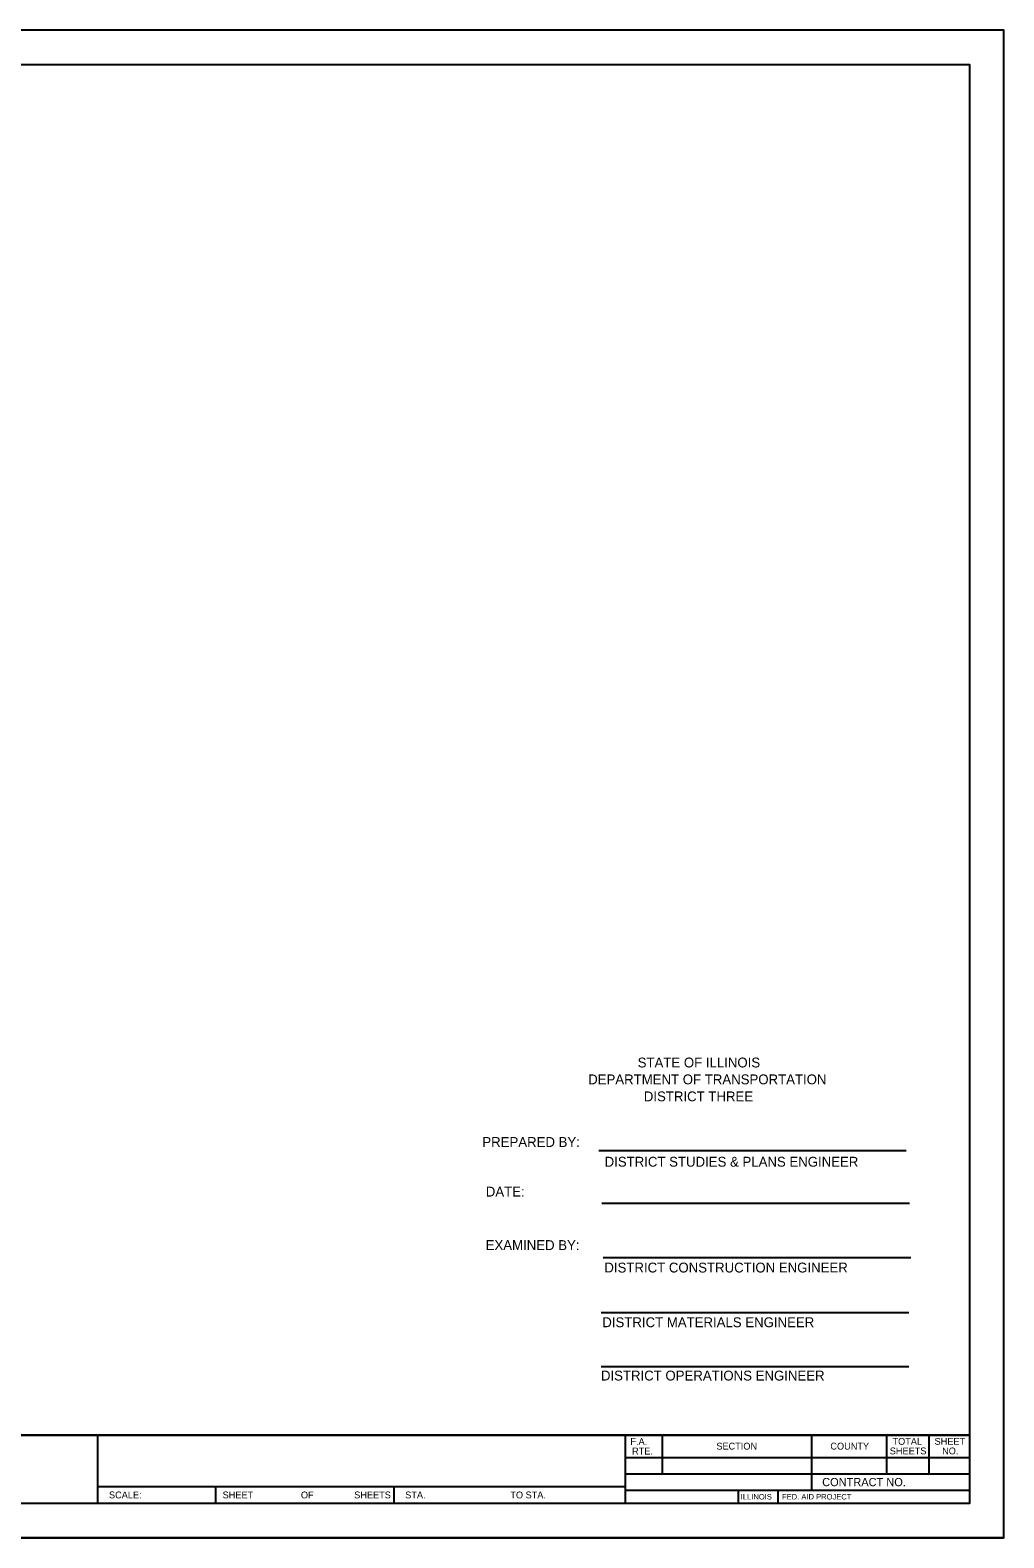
# Model space of a CAD drawing. Extents: x 1591937 to 1595337, y 1595703 to 1597396.
# Drawn here: x 1594627 to 1595337, y 1595703 to 1596803 of the extents above; entities that cross this region are included whole.
import ezdxf

# ---------------------------------------------------------------- set-up
doc = ezdxf.new("R2010")
doc.units = 0
for name, color, linetype in [('Level 35', 7, 'Continuous'), ('Sheets_50 Reference Boundary', 7, 'Continuous'), ('Sheets_General Details', 7, 'Continuous'), ('Sheets_Printer Plotting Border', 7, 'Continuous')]:
    doc.layers.add(name, color=color, linetype=linetype)

msp = doc.modelspace()

# ---------------------------------------------------------------- linework, layer by layer
at = {"layer": 'Level 35'}
for p, q in [((1595041.8, 1595985.8), (1595266.2, 1595985.8)), ((1595044.1, 1595947.4), (1595268.5, 1595947.4)), ((1595045, 1595907.8), (1595269.4, 1595907.8)), ((1595043.6, 1595867.7), (1595268, 1595867.7)), ((1595043.6, 1595828.1), (1595268, 1595828.1))]:
    msp.add_line(p, q, dxfattribs=at)
at = {"layer": 'Sheets_50 Reference Boundary'}
msp.add_lwpolyline([(1593737.3, 1596778.2), (1595312.3, 1596778.2), (1595312.3, 1595778.2), (1593737.3, 1595778.2)], close=True, dxfattribs=at)
at = {"layer": 'Sheets_General Details'}
for p, q in [((1595337.3, 1596803.2), (1593637.3, 1596803.2)), ((1595337.3, 1595703.2), (1595337.3, 1596803.2)), ((1593737.3, 1595778.2), (1595312.3, 1595778.2)), ((1594676.1, 1595778.2), (1594676.1, 1595728.2)), ((1595061.1, 1595778.2), (1595061.1, 1595728.2)), ((1595088.1, 1595778.2), (1595088.1, 1595749.9)), ((1595197.1, 1595778.2), (1595197.1, 1595737.9)), ((1595251.7, 1595778.2), (1595251.7, 1595749.9)), ((1595282.7, 1595778.2), (1595282.7, 1595749.9)), ((1595061.1, 1595761.9), (1595312.3, 1595761.9)), ((1595061.1, 1595749.9), (1595312.3, 1595749.9)), ((1594676.1, 1595740.7), (1595061.1, 1595740.7)), ((1594762.3, 1595740.7), (1594762.3, 1595728.2)), ((1594892.3, 1595740.7), (1594892.3, 1595728.2)), ((1595061.1, 1595737.9), (1595312.3, 1595737.9)), ((1595143.4, 1595737.9), (1595143.4, 1595728.2)), ((1595172.4, 1595737.9), (1595172.4, 1595728.2)), ((1595337.3, 1595703.2), (1593637.3, 1595703.2))]:
    msp.add_line(p, q, dxfattribs=at)
msp.add_lwpolyline([(1593737.3, 1596778.2), (1595312.3, 1596778.2), (1595312.3, 1595728.2), (1593737.3, 1595728.2)], close=True, dxfattribs=at)
at = {"layer": 'Sheets_Printer Plotting Border'}
msp.add_lwpolyline([(1593637.3, 1595703.2), (1595337.3, 1595703.2), (1595337.3, 1596803.2), (1593637.3, 1596803.2)], close=True, dxfattribs=at)

# ---------------------------------------------------------------- texts
at = {"layer": 'Sheets_General Details'}
for s, height, p in [('STATE OF ILLINOIS', 7.2, (1595070.2, 1596046.4)), ('DEPARTMENT OF TRANSPORTATION', 7.2, (1595034.1, 1596034.1)), ('DISTRICT THREE', 7.2, (1595074.7, 1596021.7)), ('PREPARED BY:', 7.2, (1594956.9, 1595988.4)), ('DISTRICT STUDIES & PLANS ENGINEER', 7.2, (1595046.1, 1595974)), ('DATE:', 7.2, (1594959.4, 1595952.2)), ('EXAMINED BY:', 7.2, (1594959.3, 1595913.2)), ('DISTRICT CONSTRUCTION ENGINEER', 7.2, (1595045.9, 1595896.8)), ('DISTRICT MATERIALS ENGINEER', 7.2, (1595044.4, 1595856.9)), ('DISTRICT OPERATIONS ENGINEER', 7.2, (1595043.4, 1595818)), ('F.A.  ', 5, (1595064.9, 1595771)), ('SECTION', 5, (1595127.6, 1595767.6)), ('COUNTY', 5, (1595210.8, 1595767.6)), ('TOTAL', 5, (1595256.1, 1595771.1)), ('SHEET', 5, (1595286.8, 1595771.1)), ('RTE.', 5, (1595066.1, 1595764)), ('SHEETS', 5, (1595254.1, 1595764.1)), ('NO.', 5, (1595292.3, 1595764.1)), ('SCALE:          ', 5, (1594684.5, 1595732)), ('SHEET', 5, (1594767.4, 1595732)), ('OF', 5, (1594824.5, 1595732)), ('SHEETS', 5, (1594863.4, 1595732)), ('STA.', 5, (1594900.6, 1595732)), ('TO STA.', 5, (1594977.3, 1595732)), ('CONTRACT NO.      ', 6, (1595204.8, 1595740.9)), ('ILLINOIS', 4, (1595145.4, 1595731.2)), ('FED. AID PROJECT', 4, (1595175.5, 1595731.2))]:
    msp.add_text(s, height=height, dxfattribs=at).set_placement(p)

doc.saveas('drawing.dxf')
